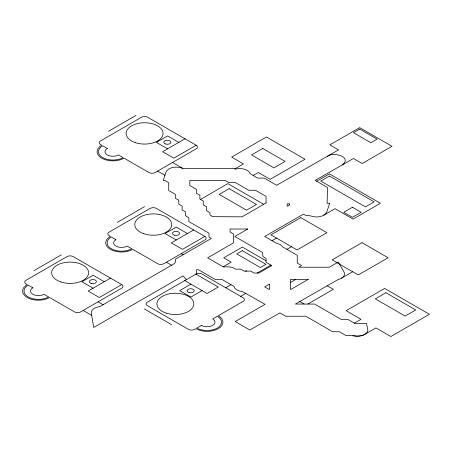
<?xml version="1.0" encoding="UTF-8"?>
<svg xmlns="http://www.w3.org/2000/svg" width="452" height="452" viewBox="0 0 452 452"><rect width="100%" height="100%" fill="white"/><g stroke="black" fill="none" stroke-linecap="round" stroke-linejoin="round"><path stroke-width="0.68" d="M196.422 273.839A4.396 2.537 0 0 1 202.112 274.098L243.142 297.783A4.396 2.537 0 0 1 243.142 301.377L218.276 315.728A15.826 9.136 0 0 1 218.276 328.649A15.826 9.136 0 0 1 195.897 328.649L194.654 329.367A4.396 2.537 0 0 1 188.439 329.367L147.408 305.682A4.396 2.537 0 0 1 147.408 302.094L196.53 273.805L196.53 269.72L198.394 269.72L215.559 279.63L221.74 279.325L233.927 286.359L234.057 286.828A10.549 6.091 0 0 0 242.419 291.568L265.053 304.326L235.243 321.536L249.775 330L279.907 312.903L285.67 316.231L305.812 316.231L332.661 331.734L339.379 331.734L346.091 335.61C352.294 334.881 359.193 337.876 364.95 334.254A10.549 6.091 0 0 0 367.758 329.305L366.476 323.429L354.831 323.429L348.113 319.553L341.401 319.553L314.547 304.049L295.365 304.049L338.333 279.443A10.549 6.091 0 0 0 340.938 278.477L341.684 278.065A10.549 6.091 0 0 0 344.006 271.946L338.249 262.064L329.305 267.228L298.721 267.228L301.603 265.567L297.23 263.047L297.23 255.295L282.862 246.995L280.223 244.521L276.053 243.069L264.68 236.498L303.467 214.101L305.812 215.457C310.405 215.028 314.745 217.994 319.445 216.672C322.282 216.135 325.559 214.915 326.728 212.033L329.745 203.276L327.118 203.276L327.502 187.501L315.208 180.399L353.458 158.499L362.159 163.528L391.997 146.301L359.673 127.639L329.836 144.866L338.537 149.889L276.658 185.275L264.2 178.082L257.487 178.082L250.114 173.579A10.549 6.091 0 0 0 235.848 169.014L235.311 169.155L233.989 168.393L182.648 168.393C177.257 166.291 168.952 166.426 165.924 172.155L163.257 180.574L165.183 180.574L168.72 182.817L168.72 190.569L175.432 194.445L175.432 198.321L178.789 200.259L178.789 204.134L182.145 206.072L182.145 209.948L185.501 211.886L185.501 215.762L188.857 217.7L188.857 221.576L208.999 233.204L208.999 237.08L211.344 238.436L175.432 259.171L175.432 261.81L174.523 263.567L99.807 306.614A10.549 6.091 0 0 0 91.327 313.163L93.677 327.474L183.088 275.85L186.348 279.613M342.221 164.986C352.758 156.787 332.966 151.527 327.423 156.307M108.542 131.261L135.894 115.469M185.004 138.798L162.624 151.719L173.817 158.177L196.191 145.262A4.396 2.537 0 0 1 196.191 148.849L155.166 172.534A4.396 2.537 0 0 1 148.951 172.534L124.085 158.177A15.826 9.136 0 0 1 101.706 158.177A15.826 9.136 0 0 1 101.706 145.262L100.463 144.544A4.396 2.537 0 0 1 100.463 140.951L141.487 117.266A4.396 2.537 0 0 1 147.708 117.266L196.191 145.262M117.215 222.412L144.567 206.62M34.075 270.601L61.421 254.809M234.842 168.884L243.464 163.912L231.656 157.093L266.465 136.996L305.004 159.245L270.194 179.342L258.386 172.523L253.12 175.562M200.502 199.445L227.887 183.636L263.714 204.321M193.671 229.949L171.297 242.865L182.484 249.329L204.863 236.407A4.396 2.537 0 0 1 204.863 239.995L163.833 263.68A4.396 2.537 0 0 1 157.618 263.68L132.752 249.329A15.826 9.136 0 0 1 110.378 249.329A15.826 9.136 0 0 1 110.378 236.407L109.13 235.69A4.396 2.537 0 0 1 109.13 232.102L150.16 208.412A4.396 2.537 0 0 1 156.375 208.412L204.863 236.407M110.531 278.138L88.151 291.054L99.344 297.518L121.718 284.596A4.396 2.537 0 0 1 121.718 288.184L80.693 311.874A4.396 2.537 0 0 1 74.478 311.874L49.613 297.518A15.826 9.136 0 0 1 27.233 297.518A15.826 9.136 0 0 1 27.233 284.596L25.99 283.879A4.396 2.537 0 0 1 25.99 280.291L67.02 256.606A4.396 2.537 0 0 1 73.235 256.606L121.718 284.596M316.677 181.246L329.44 173.879L380.409 203.304L353.057 219.096L335.034 208.688L323.841 215.152M190.925 284.15L179.738 290.608L190.925 297.066L202.112 290.608M223.152 266.787L231.164 262.16L223.706 257.855L242.357 247.086L266.064 260.776M271.997 240.724L276.556 238.091M245.515 271.104L246.086 270.776L246.656 271.104M286.913 249.334L291.472 246.707M225.734 287.738L231.023 284.681M257.075 273.042L270.895 265.064M240.656 296.348L245.944 293.297M290.517 282.455L295.794 279.409M341.469 278.195L352.656 271.731M307.818 304.049L333.333 289.32L327.107 285.726M354.351 323.152L361.024 319.304L346.102 310.688L384.646 288.438L429.4 314.276L390.861 336.531L375.94 327.915L364.476 334.52M364.092 334.723L363.685 334.904M363.267 335.085L362.832 335.243M362.391 335.395L361.928 335.531M361.459 335.661L360.978 335.768M360.487 335.87L359.99 335.949M359.487 336.022L358.978 336.073M358.47 336.118L357.95 336.141M357.436 336.152L356.916 336.147M356.402 336.135L355.888 336.096M355.374 336.056L354.871 335.989M354.368 335.915L353.876 335.825M353.391 335.723L352.95 335.61M178.789 142.386L167.596 135.928L156.409 142.386L167.596 148.849M172.568 162.488L182.8 168.393M157.652 171.099L164.929 175.297M187.456 233.537L176.269 227.073L165.076 233.537L176.269 239.995M299.766 301.524L304.151 304.049M181.241 253.634L183.128 254.725M195.897 274.098L218.276 287.02L207.084 293.478L184.71 280.562M166.319 262.245L171.568 265.273M104.316 281.726L93.123 275.268L81.936 281.726L93.123 288.184M144.301 308.914L171.653 324.7M98.101 301.823L103.18 304.755M83.179 310.434L91.683 315.349M262.736 148.476L251.544 154.94L273.923 167.856L285.11 161.398L262.736 148.476M229.13 188.659L219.18 194.4L246.532 210.191L256.482 204.451L229.13 188.659M359.673 129.074L353.458 132.662L370.86 142.708L377.075 139.12L359.673 129.074M266.064 202.965L242.035 216.841L212.333 216.666A10.549 6.091 0 0 0 210.496 215.225L209.954 214.943L209.954 212.655L206.598 210.717L206.598 206.841L203.242 204.903L203.242 201.027L199.886 199.089L199.886 195.213L196.53 193.275L196.53 189.399L189.817 185.523L189.817 180.574L225.249 180.574L228.605 182.512L235.317 182.512L248.747 190.264L255.459 190.264L266.064 196.383L266.064 202.965M329.44 176.031L320.734 181.054L365.493 206.897L374.194 201.869L329.44 176.031M247.786 229.023L234.842 236.498L262.572 252.51L262.917 256.583L266.064 258.403L266.064 262.279L271.765 265.567L258.815 273.042L254.126 273.042L250.77 271.104L244.057 271.104L240.701 269.166L235.729 269.166C232.226 266.674 227.644 266.623 223.537 267.008L207.615 257.815L233.452 242.899L233.452 233.972L230.096 232.034L230.096 229.023L247.786 229.023M289.562 204.903L287.161 206.293L287.161 203.829L289.562 203.829L289.562 204.903M242.357 250.679L236.763 253.905L260.38 267.544L265.979 264.313L242.357 250.679M300.795 217.638L270.957 234.865L297.066 249.933L326.903 232.707L300.795 217.638M352.436 207.253L343.735 212.276L352.436 217.305L361.142 212.276L352.436 207.253M269.42 284.15L264.68 286.884L269.42 289.625L269.42 284.15M201.49 325.417L196.891 328.079A14.419 8.322 0 0 0 217.282 328.079A14.419 8.322 0 0 0 217.282 316.304L212.683 318.959A7.91 4.565 0 0 1 212.683 325.417A7.91 4.565 0 0 1 201.49 325.417M361.979 242.662L332.141 259.889L358.25 274.963L388.087 257.736L361.979 242.662M308.207 279.409L290.517 289.625L290.517 279.409L308.207 279.409M385.889 292.743L375.318 298.845L405.156 316.072L415.727 309.97L385.889 292.743M107.299 148.488L102.7 145.832A14.419 8.322 0 0 0 102.7 157.607A14.419 8.322 0 0 0 123.091 157.607L118.492 154.951A7.91 4.565 0 0 1 107.299 154.951A7.91 4.565 0 0 1 107.299 148.488M115.972 239.639L111.373 236.978A14.419 8.322 0 0 0 111.373 248.753A14.419 8.322 0 0 0 131.758 248.753L127.159 246.097A7.91 4.565 0 0 1 115.972 246.097A7.91 4.565 0 0 1 115.972 239.639M32.826 287.828L28.227 285.172A14.419 8.322 0 0 0 28.227 296.941A14.419 8.322 0 0 0 48.618 296.941L44.019 294.286A7.91 4.565 0 0 1 32.826 294.286A7.91 4.565 0 0 1 32.826 287.828M91.118 283.342A3.514 2.028 0 0 0 96.395 281.585A3.514 2.028 0 0 0 91.118 279.822A3.514 2.028 0 0 0 91.118 283.342M60.896 281.986A18.459 10.656 0 0 0 88.586 272.754A18.459 10.656 0 0 0 60.896 263.522A18.459 10.656 0 0 0 60.896 281.986M188.919 292.512A3.514 2.028 0 0 0 194.19 290.749A3.514 2.028 0 0 0 188.919 288.992A3.514 2.028 0 0 0 188.919 292.512M166.155 313.117A18.459 10.656 0 0 0 193.846 303.885A18.459 10.656 0 0 0 166.155 294.659A18.459 10.656 0 0 0 166.155 313.117M174.257 235.147A3.514 2.028 0 0 0 179.534 233.39A3.514 2.028 0 0 0 174.257 231.633A3.514 2.028 0 0 0 174.257 235.147M143.346 233.554A18.459 10.656 0 0 0 171.709 225.028A18.459 10.656 0 0 0 144.742 215.107A18.459 10.656 0 0 0 143.346 233.554M165.59 144.002A3.514 2.028 0 0 0 170.867 142.244A3.514 2.028 0 0 0 165.59 140.487A3.514 2.028 0 0 0 165.59 144.002M135.368 142.646A18.459 10.656 0 0 0 163.059 133.413A18.459 10.656 0 0 0 135.368 124.187A18.459 10.656 0 0 0 135.368 142.646"/></g></svg>
